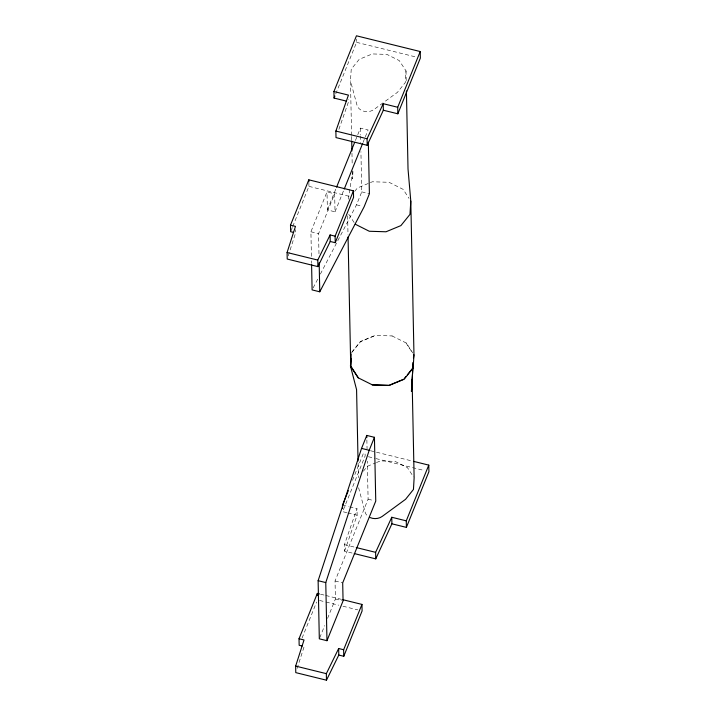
<?xml version="1.0" encoding="UTF-8"?>
<svg xmlns="http://www.w3.org/2000/svg" width="716" height="716" viewBox="0 0 716 716"><rect width="100%" height="100%" fill="white"/><g stroke="black" fill="none" stroke-linecap="round" stroke-linejoin="round"><path stroke-width="0.54" stroke-dasharray="3.58 2.69" d="M351.601 135.378L350.464 80.765L351.243 69.148L359.217 59.338L372.284 53.933L386.935 54.398L399.268 60.6L405.999 70.875L405.319 82.492L397.416 92.355L383.946 102.209M352.988 171.455L352.496 178.848L352.379 173.272M348.37 199.173L353.095 168.332M288.226 255.907L295.61 232.924L295.538 229.657M297.122 668.449L304.166 646.512M338.883 129.381L348.567 101.645L348.522 99.461M352.102 553.038L344.575 551.177L344.432 544.643L356.989 508.682L349.739 506.901M344.575 551.177L357.123 515.225L356.989 508.682M335.732 93.939L356.586 42.342L356.514 39.067M291.045 230.668L292.289 227.581M292.71 226.542L308.945 186.366L308.873 183.09M311.415 256.373L310.914 231.778L327.006 191.933L334.658 193.821L335.034 211.811L327.382 209.922L327.006 191.933M327.382 209.922L336.162 188.174M355.413 140.533L360.434 128.101L368.087 129.99L363.066 142.421M318.978 253.786L318.566 233.667L334.658 193.821M335.034 211.811L343.823 190.062M320.374 274.076L356.514 204.821L361.75 191.861L360.918 151.595M352.496 480.338L364.175 451.447M302.071 638.063L316.642 602.004M327.579 618.391L335.419 598.979L335.043 580.998L368.105 499.186L367.317 461.158M319.73 637.795L324.688 625.542M313.143 287.921L317.788 279.025M354.653 191.405L357.445 187.95L369.358 183.01M351.968 351.905L360.345 341.55L375.238 335.365L392.243 335.956M351.547 352.836L360.622 341.613L375.515 335.437M363.361 471.218L367.353 466.304L375.39 462.983M383.051 102.871L374.074 109.441A10.319 8.171 -1.2 0 1 363.961 111.275A10.319 8.171 -1.2 0 1 357.024 105.234L350.464 80.765M370.351 182.598L372.338 181.774L389.065 182.294L403.144 189.373L409.033 198.404M376.401 462.572L380.42 460.907L395.071 461.373L407.404 467.575L413.517 476.919M356.586 42.342L416.032 57.012M361.75 191.861L369.402 193.75M308.945 186.366L349.31 196.327M356.514 204.821L362.251 206.235M310.914 231.778L318.566 233.667M370.414 450.713L412.568 461.122M368.382 456.719L374.871 458.321M375.954 458.589L424.588 470.591M368.105 499.186L373.841 500.6M342.49 505.111L348.701 506.642M346.768 512.674L342.624 511.645L365.142 455.922L365.053 451.563M347.806 512.925L357.123 515.225M344.432 544.643L355.19 547.293M335.043 580.998L342.695 582.887M320.526 594.191L324.778 595.238M325.834 595.497L341.774 599.426M335.419 598.979L342.114 600.626M319.596 600.464L324.912 601.771M325.977 602.04L338.722 605.181M342.973 606.228L357.839 609.898M391.965 335.885L406.321 343.036L412.792 352.97M348.728 214.245L354.617 223.276M406.044 342.964L412.514 352.907M358.6 487.739L365.151 512.208A10.319 8.171 -1.2 0 0 366.905 515.314M405.999 70.875L406.232 82.027M360.434 128.101L360.569 134.814M360.595 135.933L360.739 142.645M366.878 439.901L367.057 448.851M351.619 136.496L351.69 139.835M351.968 153.215L352.218 165.477M358.098 463.216L358.394 477.706M347.627 215.776L348.012 234.705M311.514 260.839L311.558 263.076"/><path stroke-width="1.07" d="M413.213 362.341L411.431 391.384L413.221 362.448M358.045 460.988L356.577 389.656L350.455 366.028L351.207 353.874M358.385 377.842L350.733 366.1L351.207 358.358M406.411 90.941L408.022 168.958L410.796 201.115L409.982 214.379L400.906 225.603L386.014 231.778L369.286 231.259L355.208 224.18M330.237 241.471L317.913 266.62L287.223 259.04L287.08 252.506L295.466 226.39L290.49 225.155L308.811 179.823L353.427 190.832L353.561 197.374L335.24 242.706L330.237 241.471L330.103 234.938L335.106 236.173L335.24 242.706M338.793 655.05L343.77 656.286L343.635 649.743L338.659 648.517L338.793 655.05L326.469 680.2L295.78 672.628L295.645 666.086L304.031 639.97L299.02 638.735L317.34 593.403L319.461 593.922M318.119 580.694L361.544 448.395L366.78 435.426L374.432 437.315L375.757 501.075L342.695 582.887L343.071 600.867L326.97 640.704L319.318 638.815L318.119 580.694L325.771 582.582L326.97 640.704M325.771 582.582L369.196 450.283L374.432 437.315M383.346 110.228L367.201 145.294L336.01 137.597L335.876 131.055L348.432 95.103L333.933 91.523L356.452 35.8L420.22 51.534L420.355 58.077L397.845 113.799L383.346 110.228L383.212 103.686L397.711 107.266L397.845 113.799M346.499 101.135L334.068 98.065L334.9 95.998M336.583 187.136L354.572 142.6M344.235 189.024L362.645 143.46M335.106 236.173L353.427 190.832M397.711 107.266L420.22 51.534M348.325 490.657L342.49 505.111L342.561 508.378M343.635 649.743L361.956 604.411L342.83 599.695M343.77 656.286L362.09 610.945L361.956 604.411M406.267 520.845L391.768 517.265L391.903 523.808L406.402 527.388L406.267 520.845L428.777 465.123L413.651 461.381M406.402 527.388L428.92 471.656L428.777 465.123M367.201 145.294L367.066 138.752L383.212 103.686M354.25 553.566L375.757 558.874L375.623 552.34L391.768 517.265M375.757 558.874L391.903 523.808M317.913 266.62L317.779 260.078L330.103 234.938M326.469 680.2L326.335 673.658L338.659 648.517M311.576 264.195L312.113 289.908L319.766 291.797L364.167 206.709L369.402 193.75L368.337 142.296M404.504 378.334L405.9 376.607M407.297 374.88L412.872 367.97M403.806 379.194L388.904 385.369L372.186 384.85M335.876 131.055L367.066 138.752M293.614 232.431L290.624 231.698L290.49 225.155M287.08 252.506L317.779 260.078M361.544 448.395L369.196 450.283M356.264 547.561L375.623 552.34M302.161 646.011L299.163 645.277L299.02 638.735M295.645 666.086L326.335 673.658M350.455 366.028L358.107 377.771L372.463 384.922L389.182 385.441L404.084 379.265L413.15 368.042L413.973 354.778L410.796 201.115M412.103 379.766L414.134 477.849L413.454 489.467L405.551 499.32L382.21 516.415A10.319 8.171 -1.2 0 1 370.109 517.57M366.78 435.426L366.834 437.664M351.708 140.954L351.923 150.987M348.057 236.933L350.733 366.1M333.933 91.523L334.068 98.065M319.166 262.727L319.766 291.797M308.811 179.823L308.856 182.007M317.34 593.403L317.385 595.578M413.696 354.715L413.49 358.027L413.696 354.715"/></g></svg>
